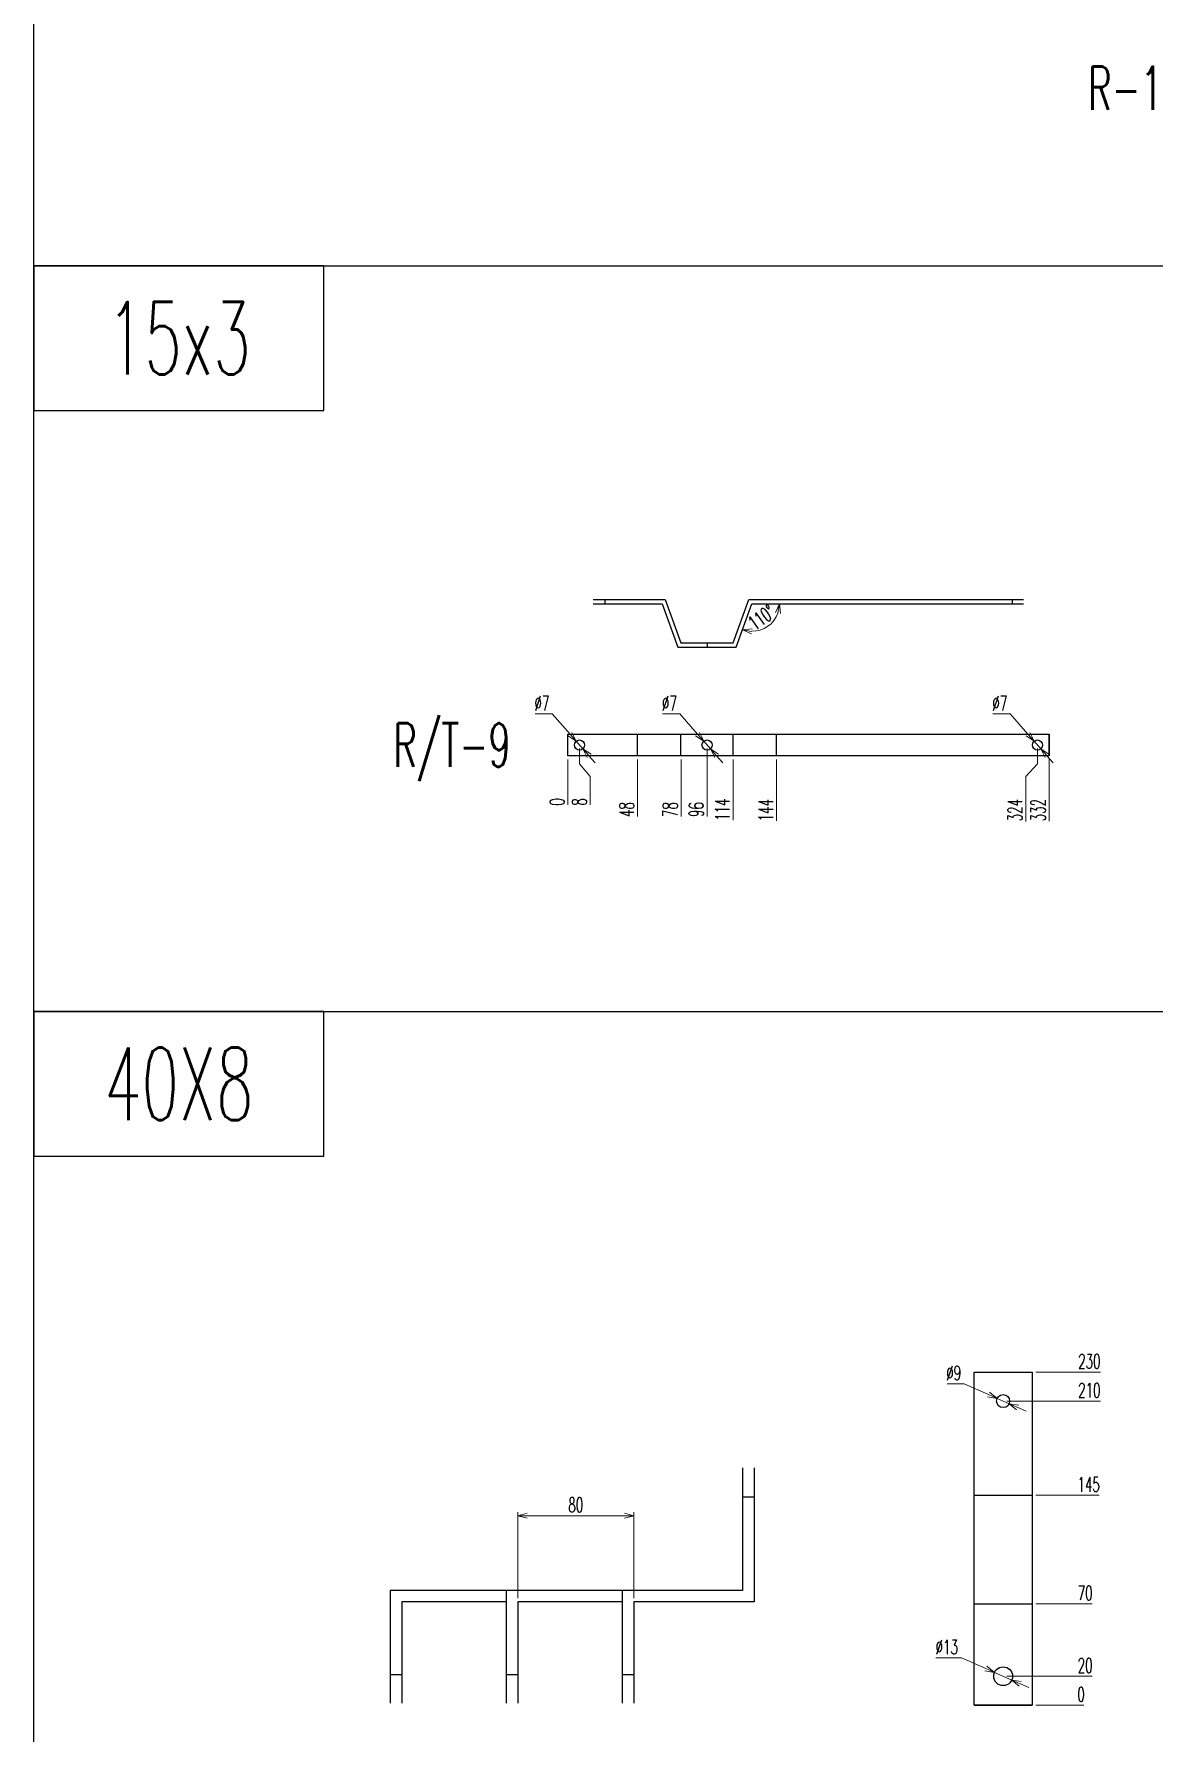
# Model space of a CAD drawing. Header units: millimetres. Extents: x 173893 to 258446, y -176540 to -123824.
# Drawn here: x 191139 to 191911, y -159257 to -158084 of the extents above; entities that cross this region are included whole.
import ezdxf
from ezdxf.enums import TextEntityAlignment as Align

# ---------------------------------------------------------------- set-up
doc = ezdxf.new("R2010")
doc.units = ezdxf.units.MM
doc.header["$LTSCALE"] = 3
doc.layers.add('@.DM. NÉT CHÍNH', color=7, linetype='Continuous')
doc.styles.add('Ann_w01', font='romans.shx', dxfattribs={"width": 0.6, "bigfont": 'chineset.shx'})
doc.dimstyles.new('Dim 01_SC05', dxfattribs={"dimscale": 5, "dimtxt": 2, "dimasz": 1.3, "dimexe": 0.5, "dimexo": 0.5, "dimgap": 0.5, "dimtad": 1, "dimtoh": 1, "dimdec": 1, "dimzin": 12, "dimdsep": 46, "dimtxsty": 'Ann_w01', "dimblk": 'OPEN30', "dimcen": 1.5, "dimclrd": 6, "dimclre": 6, "dimclrt": 3, "dimadec": 1, "dimazin": 3, "dimtm": 1e-09, "dimtfac": 1, "dimtdec": 1, "dimtmove": 0, "dimatfit": 3, "dimldrblk": 'OPEN30', "dimfxl": 1, "dimtolj": 1, "dimlwd": 20, "dimlwe": 20, "dimarcsym": 0})

# ---------------------------------------------------------------- blocks, each defined once
blk = doc.blocks.new('*D1056')
at = {"layer": '@.DM. NÉT CHÍNH', "color": 6, "linetype": 'Continuous', "lineweight": 20, "transparency": 16777216}
blk.add_line((191507.6, -158585.2), (191507.6, -158616.5), dxfattribs=at)
at = {"layer": 'Defpoints', "color": 0, "linetype": 'Continuous', "transparency": 16777216}
for p in [(191507.6, -158575.2), (191507.6, -158582.7), (191507.6, -158610)]:
    blk.add_point(p, dxfattribs=at)
at = {"layer": '@.DM. NÉT CHÍNH', "color": 3, "linetype": 'Continuous', "transparency": 16777216, "insert": (191500.1, -158614.5), "char_height": 10, "attachment_point": 5, "rotation": 90, "style": 'Ann_w01'}
blk.add_mtext('\\A1;0', dxfattribs=at)
blk = doc.blocks.new('_Open30')
at = {"color": 0, "linetype": 'ByBlock', "lineweight": -2}
for p, q in [((-1, 0.27), (0, 0)), ((0, 0), (-1, -0.27)), ((0, 0), (-1, 0))]:
    blk.add_line(p, q, dxfattribs=at)
blk = doc.blocks.new('*D1057')
at = {"layer": '@.DM. NÉT CHÍNH', "color": 6, "linetype": 'Continuous', "lineweight": 20, "transparency": 16777216}
for p, q in [((191515.6, -158577.7), (191515.6, -158588.2)), ((191515.6, -158588.2), (191522.9, -158597)), ((191522.9, -158597), (191522.9, -158616.5))]:
    blk.add_line(p, q, dxfattribs=at)
at = {"layer": 'Defpoints', "color": 0, "linetype": 'Continuous', "transparency": 16777216}
for p in [(191507.6, -158575.2), (191515.6, -158575.2), (191522.9, -158610)]:
    blk.add_point(p, dxfattribs=at)
at = {"layer": '@.DM. NÉT CHÍNH', "color": 3, "linetype": 'Continuous', "transparency": 16777216, "insert": (191515.4, -158614.5), "char_height": 10, "attachment_point": 5, "rotation": 90, "style": 'Ann_w01'}
blk.add_mtext('\\A1;8', dxfattribs=at)
blk = doc.blocks.new('*D1058')
at = {"layer": '@.DM. NÉT CHÍNH', "color": 6, "linetype": 'Continuous', "lineweight": 20, "transparency": 16777216}
blk.add_line((191555.6, -158585.2), (191555.6, -158624.6), dxfattribs=at)
at = {"layer": 'Defpoints', "color": 0, "linetype": 'Continuous', "transparency": 16777216}
for p in [(191507.6, -158575.2), (191555.6, -158582.7), (191555.6, -158612.4)]:
    blk.add_point(p, dxfattribs=at)
at = {"layer": '@.DM. NÉT CHÍNH', "color": 3, "linetype": 'Continuous', "transparency": 16777216, "insert": (191548.1, -158619.8), "char_height": 10, "attachment_point": 5, "rotation": 90, "style": 'Ann_w01'}
blk.add_mtext('\\A1;48', dxfattribs=at)
blk = doc.blocks.new('*D1059')
at = {"layer": '@.DM. NÉT CHÍNH', "color": 6, "linetype": 'Continuous', "lineweight": 20, "transparency": 16777216}
blk.add_line((191585.6, -158585.2), (191585.6, -158624.6), dxfattribs=at)
at = {"layer": 'Defpoints', "color": 0, "linetype": 'Continuous', "transparency": 16777216}
for p in [(191507.6, -158575.2), (191585.6, -158582.7), (191585.6, -158612.4)]:
    blk.add_point(p, dxfattribs=at)
at = {"layer": '@.DM. NÉT CHÍNH', "color": 3, "linetype": 'Continuous', "transparency": 16777216, "insert": (191578.1, -158619.8), "char_height": 10, "attachment_point": 5, "rotation": 90, "style": 'Ann_w01'}
blk.add_mtext('\\A1;78', dxfattribs=at)
blk = doc.blocks.new('*D1060')
at = {"layer": '@.DM. NÉT CHÍNH', "color": 6, "linetype": 'Continuous', "lineweight": 20, "transparency": 16777216}
blk.add_line((191603.6, -158577.7), (191603.6, -158624.6), dxfattribs=at)
at = {"layer": 'Defpoints', "color": 0, "linetype": 'Continuous', "transparency": 16777216}
for p in [(191507.6, -158575.2), (191603.6, -158575.2), (191603.6, -158612.4)]:
    blk.add_point(p, dxfattribs=at)
at = {"layer": '@.DM. NÉT CHÍNH', "color": 3, "linetype": 'Continuous', "transparency": 16777216, "insert": (191596.1, -158619.8), "char_height": 10, "attachment_point": 5, "rotation": 90, "style": 'Ann_w01'}
blk.add_mtext('\\A1;96', dxfattribs=at)
blk = doc.blocks.new('*D1061')
at = {"layer": '@.DM. NÉT CHÍNH', "color": 6, "linetype": 'Continuous', "lineweight": 20, "transparency": 16777216}
blk.add_line((191621.6, -158585.2), (191621.6, -158627.2), dxfattribs=at)
at = {"layer": 'Defpoints', "color": 0, "linetype": 'Continuous', "transparency": 16777216}
for p in [(191507.6, -158575.2), (191621.6, -158582.7), (191621.6, -158609.9)]:
    blk.add_point(p, dxfattribs=at)
at = {"layer": '@.DM. NÉT CHÍNH', "color": 3, "linetype": 'Continuous', "transparency": 16777216, "insert": (191614.1, -158619.8), "char_height": 10, "attachment_point": 5, "rotation": 90, "style": 'Ann_w01'}
blk.add_mtext('\\A1;114', dxfattribs=at)
blk = doc.blocks.new('*D1062')
at = {"layer": '@.DM. NÉT CHÍNH', "color": 6, "linetype": 'Continuous', "lineweight": 20, "transparency": 16777216}
blk.add_line((191651.6, -158585.2), (191651.6, -158627.6), dxfattribs=at)
at = {"layer": 'Defpoints', "color": 0, "linetype": 'Continuous', "transparency": 16777216}
for p in [(191507.6, -158575.2), (191651.6, -158582.7), (191651.6, -158610.3)]:
    blk.add_point(p, dxfattribs=at)
at = {"layer": '@.DM. NÉT CHÍNH', "color": 3, "linetype": 'Continuous', "transparency": 16777216, "insert": (191644.1, -158620.2), "char_height": 10, "attachment_point": 5, "rotation": 90, "style": 'Ann_w01'}
blk.add_mtext('\\A1;144', dxfattribs=at)
blk = doc.blocks.new('*D1063')
at = {"layer": '@.DM. NÉT CHÍNH', "color": 6, "linetype": 'Continuous', "lineweight": 20, "transparency": 16777216}
for p, q in [((191831.6, -158588.2), (191823.6, -158596.9)), ((191831.6, -158577.7), (191831.6, -158588.2)), ((191823.6, -158596.9), (191823.6, -158628.1))]:
    blk.add_line(p, q, dxfattribs=at)
at = {"layer": 'Defpoints', "color": 0, "linetype": 'Continuous', "transparency": 16777216}
for p in [(191507.6, -158575.2), (191831.6, -158575.2), (191823.6, -158609.9)]:
    blk.add_point(p, dxfattribs=at)
at = {"layer": '@.DM. NÉT CHÍNH', "color": 3, "linetype": 'Continuous', "transparency": 16777216, "insert": (191816.1, -158620.2), "char_height": 10, "attachment_point": 5, "rotation": 90, "style": 'Ann_w01'}
blk.add_mtext('\\A1;324', dxfattribs=at)
blk = doc.blocks.new('*D1064')
at = {"layer": '@.DM. NÉT CHÍNH', "color": 6, "linetype": 'Continuous', "lineweight": 20, "transparency": 16777216}
blk.add_line((191839.6, -158585.2), (191839.6, -158627.9), dxfattribs=at)
at = {"layer": 'Defpoints', "color": 0, "linetype": 'Continuous', "transparency": 16777216}
for p in [(191507.6, -158575.2), (191839.6, -158582.7), (191839.6, -158610)]:
    blk.add_point(p, dxfattribs=at)
at = {"layer": '@.DM. NÉT CHÍNH', "color": 3, "linetype": 'Continuous', "transparency": 16777216, "insert": (191832.1, -158620.2), "char_height": 10, "attachment_point": 5, "rotation": 90, "style": 'Ann_w01'}
blk.add_mtext('\\A1;332', dxfattribs=at)
blk = doc.blocks.new('*D1170')
at = {"layer": '@.DM. NÉT CHÍNH', "color": 6, "linetype": 'Continuous', "lineweight": 20, "transparency": 16777216}
for p, q in [((191484.9, -158553.8), (191496.8, -158553.8)), ((191496.8, -158553.8), (191509, -158567.7)), ((191517.9, -158577.8), (191513.3, -158572.6)), ((191522.1, -158582.7), (191526.4, -158587.6))]:
    blk.add_line(p, q, dxfattribs=at)
at = {"layer": 'Defpoints', "color": 0, "linetype": 'Continuous', "transparency": 16777216}
for p in [(191513.3, -158572.6), (191517.9, -158577.8)]:
    blk.add_point(p, dxfattribs=at)
at = {"layer": '@.DM. NÉT CHÍNH', "color": 6, "linetype": 'Continuous', "lineweight": 20, "transparency": 16777216, "xscale": 6.5, "yscale": 6.5, "zscale": 6.5}
for p, rotation in [((191513.3, -158572.6), 311.1627506354795), ((191517.9, -158577.8), 131.1627506354795)]:
    blk.add_blockref('_Open30', p, dxfattribs=dict(at, rotation=rotation))
at = {"layer": '@.DM. NÉT CHÍNH', "color": 3, "linetype": 'Continuous', "transparency": 16777216, "insert": (191489.6, -158546.3), "char_height": 10, "attachment_point": 5, "style": 'Ann_w01'}
blk.add_mtext('\\A1;∅7', dxfattribs=at)
blk = doc.blocks.new('*D1171')
at = {"layer": '@.DM. NÉT CHÍNH', "color": 6, "linetype": 'Continuous', "lineweight": 20, "transparency": 16777216}
for p, q in [((191572.9, -158553.8), (191584.8, -158553.8)), ((191584.8, -158553.8), (191597, -158567.7)), ((191605.9, -158577.8), (191601.3, -158572.6)), ((191610.1, -158582.7), (191614.4, -158587.6))]:
    blk.add_line(p, q, dxfattribs=at)
at = {"layer": 'Defpoints', "color": 0, "linetype": 'Continuous', "transparency": 16777216}
for p in [(191601.3, -158572.6), (191605.9, -158577.8)]:
    blk.add_point(p, dxfattribs=at)
at = {"layer": '@.DM. NÉT CHÍNH', "color": 6, "linetype": 'Continuous', "lineweight": 20, "transparency": 16777216, "xscale": 6.5, "yscale": 6.5, "zscale": 6.5}
for p, rotation in [((191601.3, -158572.6), 311.1627506359951), ((191605.9, -158577.8), 131.162750635995)]:
    blk.add_blockref('_Open30', p, dxfattribs=dict(at, rotation=rotation))
at = {"layer": '@.DM. NÉT CHÍNH', "color": 3, "linetype": 'Continuous', "transparency": 16777216, "insert": (191577.6, -158546.3), "char_height": 10, "attachment_point": 5, "style": 'Ann_w01'}
blk.add_mtext('\\A1;∅7', dxfattribs=at)
blk = doc.blocks.new('*D1172')
at = {"layer": '@.DM. NÉT CHÍNH', "color": 6, "linetype": 'Continuous', "lineweight": 20, "transparency": 16777216}
for p, q in [((191800.9, -158553.8), (191812.8, -158553.8)), ((191812.8, -158553.8), (191825, -158567.7)), ((191833.9, -158577.8), (191829.3, -158572.6)), ((191838.1, -158582.7), (191842.4, -158587.6))]:
    blk.add_line(p, q, dxfattribs=at)
at = {"layer": 'Defpoints', "color": 0, "linetype": 'Continuous', "transparency": 16777216}
for p in [(191829.3, -158572.6), (191833.9, -158577.8)]:
    blk.add_point(p, dxfattribs=at)
at = {"layer": '@.DM. NÉT CHÍNH', "color": 6, "linetype": 'Continuous', "lineweight": 20, "transparency": 16777216, "xscale": 6.5, "yscale": 6.5, "zscale": 6.5}
for p, rotation in [((191829.3, -158572.6), 311.1627506364429), ((191833.9, -158577.8), 131.1627506364429)]:
    blk.add_blockref('_Open30', p, dxfattribs=dict(at, rotation=rotation))
at = {"layer": '@.DM. NÉT CHÍNH', "color": 3, "linetype": 'Continuous', "transparency": 16777216, "insert": (191805.6, -158546.3), "char_height": 10, "attachment_point": 5, "style": 'Ann_w01'}
blk.add_mtext('\\A1;∅7', dxfattribs=at)
blk = doc.blocks.new('*D1194')
at = {"layer": '@.DM. NÉT CHÍNH', "color": 6, "linetype": 'Continuous', "lineweight": 20, "transparency": 16777216}
blk.add_line((191830.4, -159238.3), (191863.7, -159238.3), dxfattribs=at)
at = {"layer": 'Defpoints', "color": 0, "linetype": 'Continuous', "transparency": 16777216}
for p in [(191807.9, -159238.3), (191827.9, -159238.3), (191857.2, -159238.3)]:
    blk.add_point(p, dxfattribs=at)
at = {"layer": '@.DM. NÉT CHÍNH', "color": 3, "linetype": 'Continuous', "transparency": 16777216, "insert": (191861.7, -159230.8), "char_height": 10, "attachment_point": 5, "style": 'Ann_w01'}
blk.add_mtext('\\A1;0', dxfattribs=at)
blk = doc.blocks.new('*D1195')
at = {"layer": '@.DM. NÉT CHÍNH', "color": 6, "linetype": 'Continuous', "lineweight": 20, "transparency": 16777216}
blk.add_line((191810.4, -159218.3), (191869.4, -159218.3), dxfattribs=at)
at = {"layer": 'Defpoints', "color": 0, "linetype": 'Continuous', "transparency": 16777216}
for p in [(191807.9, -159218.3), (191857.2, -159218.3), (191807.9, -159238.3)]:
    blk.add_point(p, dxfattribs=at)
at = {"layer": '@.DM. NÉT CHÍNH', "color": 3, "linetype": 'Continuous', "transparency": 16777216, "insert": (191864.5, -159210.8), "char_height": 10, "attachment_point": 5, "style": 'Ann_w01'}
blk.add_mtext('\\A1;20', dxfattribs=at)
blk = doc.blocks.new('*D1196')
at = {"layer": '@.DM. NÉT CHÍNH', "color": 6, "linetype": 'Continuous', "lineweight": 20, "transparency": 16777216}
blk.add_line((191830.4, -159168.3), (191869.4, -159168.3), dxfattribs=at)
at = {"layer": 'Defpoints', "color": 0, "linetype": 'Continuous', "transparency": 16777216}
for p in [(191827.9, -159168.3), (191857.2, -159168.3), (191807.9, -159238.3)]:
    blk.add_point(p, dxfattribs=at)
at = {"layer": '@.DM. NÉT CHÍNH', "color": 3, "linetype": 'Continuous', "transparency": 16777216, "insert": (191864.5, -159160.8), "char_height": 10, "attachment_point": 5, "style": 'Ann_w01'}
blk.add_mtext('\\A1;70', dxfattribs=at)
blk = doc.blocks.new('*D1197')
at = {"layer": '@.DM. NÉT CHÍNH', "color": 6, "linetype": 'Continuous', "lineweight": 20, "transparency": 16777216}
blk.add_line((191830.4, -159093.3), (191874.2, -159093.3), dxfattribs=at)
at = {"layer": 'Defpoints', "color": 0, "linetype": 'Continuous', "transparency": 16777216}
for p in [(191827.9, -159093.3), (191857.2, -159093.3), (191807.9, -159238.3)]:
    blk.add_point(p, dxfattribs=at)
at = {"layer": '@.DM. NÉT CHÍNH', "color": 3, "linetype": 'Continuous', "transparency": 16777216, "insert": (191866.9, -159085.8), "char_height": 10, "attachment_point": 5, "style": 'Ann_w01'}
blk.add_mtext('\\A1;145', dxfattribs=at)
blk = doc.blocks.new('*D1198')
at = {"layer": '@.DM. NÉT CHÍNH', "color": 6, "linetype": 'Continuous', "lineweight": 20, "transparency": 16777216}
blk.add_line((191810.4, -159028.3), (191875.1, -159028.3), dxfattribs=at)
at = {"layer": 'Defpoints', "color": 0, "linetype": 'Continuous', "transparency": 16777216}
for p in [(191807.9, -159028.3), (191857.2, -159028.3), (191807.9, -159238.3)]:
    blk.add_point(p, dxfattribs=at)
at = {"layer": '@.DM. NÉT CHÍNH', "color": 3, "linetype": 'Continuous', "transparency": 16777216, "insert": (191867.4, -159020.8), "char_height": 10, "attachment_point": 5, "style": 'Ann_w01'}
blk.add_mtext('\\A1;210', dxfattribs=at)
blk = doc.blocks.new('*D1199')
at = {"layer": '@.DM. NÉT CHÍNH', "color": 6, "linetype": 'Continuous', "lineweight": 20, "transparency": 16777216}
blk.add_line((191830.4, -159008.3), (191875.1, -159008.3), dxfattribs=at)
at = {"layer": 'Defpoints', "color": 0, "linetype": 'Continuous', "transparency": 16777216}
for p in [(191827.9, -159008.3), (191857.2, -159008.3), (191807.9, -159238.3)]:
    blk.add_point(p, dxfattribs=at)
at = {"layer": '@.DM. NÉT CHÍNH', "color": 3, "linetype": 'Continuous', "transparency": 16777216, "insert": (191867.4, -159000.8), "char_height": 10, "attachment_point": 5, "style": 'Ann_w01'}
blk.add_mtext('\\A1;230', dxfattribs=at)
blk = doc.blocks.new('*D1200')
at = {"layer": '@.DM. NÉT CHÍNH', "color": 6, "linetype": 'Continuous', "lineweight": 20, "transparency": 16777216}
for p, q in [((191769.3, -159016.3), (191780.9, -159016.3)), ((191780.9, -159016.3), (191797.8, -159023.8)), ((191812, -159030.1), (191803.8, -159026.4)), ((191818, -159032.7), (191823.9, -159035.3))]:
    blk.add_line(p, q, dxfattribs=at)
at = {"layer": 'Defpoints', "color": 0, "linetype": 'Continuous', "transparency": 16777216}
for p in [(191803.8, -159026.4), (191812, -159030.1)]:
    blk.add_point(p, dxfattribs=at)
at = {"layer": '@.DM. NÉT CHÍNH', "color": 6, "linetype": 'Continuous', "lineweight": 20, "transparency": 16777216, "xscale": 6.5, "yscale": 6.5, "zscale": 6.5}
for p, rotation in [((191803.8, -159026.4), 336.1545716503214), ((191812, -159030.1), 156.1545716503213)]:
    blk.add_blockref('_Open30', p, dxfattribs=dict(at, rotation=rotation))
at = {"layer": '@.DM. NÉT CHÍNH', "color": 3, "linetype": 'Continuous', "transparency": 16777216, "insert": (191773.8, -159008.8), "char_height": 10, "attachment_point": 5, "style": 'Ann_w01'}
blk.add_mtext('\\A1;∅9', dxfattribs=at)
blk = doc.blocks.new('*D1201')
at = {"layer": '@.DM. NÉT CHÍNH', "color": 6, "linetype": 'Continuous', "lineweight": 20, "transparency": 16777216}
for p, q in [((191761.4, -159205.5), (191779.1, -159205.5)), ((191779.1, -159205.5), (191796, -159213)), ((191813.8, -159220.9), (191802, -159215.6)), ((191819.8, -159223.5), (191825.7, -159226.1))]:
    blk.add_line(p, q, dxfattribs=at)
at = {"layer": 'Defpoints', "color": 0, "linetype": 'Continuous', "transparency": 16777216}
for p in [(191802, -159215.6), (191813.8, -159220.9)]:
    blk.add_point(p, dxfattribs=at)
at = {"layer": '@.DM. NÉT CHÍNH', "color": 6, "linetype": 'Continuous', "lineweight": 20, "transparency": 16777216, "xscale": 6.5, "yscale": 6.5, "zscale": 6.5}
for p, rotation in [((191802, -159215.6), 336.154571649899), ((191813.8, -159220.9), 156.154571649899)]:
    blk.add_blockref('_Open30', p, dxfattribs=dict(at, rotation=rotation))
at = {"layer": '@.DM. NÉT CHÍNH', "color": 3, "linetype": 'Continuous', "transparency": 16777216, "insert": (191769, -159198), "char_height": 10, "attachment_point": 5, "style": 'Ann_w01'}
blk.add_mtext('\\A1;∅13', dxfattribs=at)
blk = doc.blocks.new('*D1205')
at = {"layer": '@.DM. NÉT CHÍNH', "color": 6, "linetype": 'Continuous', "lineweight": 20, "transparency": 16777216}
for p, q in [((191473, -159164.4), (191473, -159104.9)), ((191479.5, -159107.4), (191546.5, -159107.4)), ((191553, -159164.4), (191553, -159104.9))]:
    blk.add_line(p, q, dxfattribs=at)
at = {"layer": 'Defpoints', "color": 0, "linetype": 'Continuous', "transparency": 16777216}
for p in [(191553, -159107.4), (191473, -159166.9), (191553, -159166.9)]:
    blk.add_point(p, dxfattribs=at)
at = {"layer": '@.DM. NÉT CHÍNH', "color": 6, "linetype": 'Continuous', "lineweight": 20, "transparency": 16777216, "xscale": 6.5, "yscale": 6.5, "zscale": 6.5, "rotation": 180}
blk.add_blockref('_Open30', (191473, -159107.4), dxfattribs=at)
at = {"layer": '@.DM. NÉT CHÍNH', "color": 6, "linetype": 'Continuous', "lineweight": 20, "transparency": 16777216, "xscale": 6.5, "yscale": 6.5, "zscale": 6.5}
blk.add_blockref('_Open30', (191553, -159107.4), dxfattribs=at)
at = {"layer": '@.DM. NÉT CHÍNH', "color": 3, "linetype": 'Continuous', "transparency": 16777216, "insert": (191513, -159099.9), "char_height": 10, "attachment_point": 5, "style": 'Ann_w01'}
blk.add_mtext('\\A1;80', dxfattribs=at)
blk = doc.blocks.new('*D4154')
at = {"layer": '@.DM. NÉT CHÍNH', "color": 6, "linetype": 'Continuous', "lineweight": 20, "transparency": 16777216}
blk.add_arc((191634.6, -158477.7), 19, 269.6601, 340.3399, dxfattribs=at)
at = {"layer": 'Defpoints', "color": 0, "linetype": 'Continuous', "transparency": 16777216}
for p in [(191634.6, -158477.7), (191634.6, -158477.7), (191822.1, -158477.7), (191640, -158495.9), (191623.7, -158507.7)]:
    blk.add_point(p, dxfattribs=at)
at = {"layer": '@.DM. NÉT CHÍNH', "color": 6, "linetype": 'Continuous', "lineweight": 20, "transparency": 16777216, "xscale": 6.5, "yscale": 6.5, "zscale": 6.5}
for p, rotation in [((191653.6, -158477.7), 80.16995377870931), ((191628.1, -158495.6), 169.8300462212695)]:
    blk.add_blockref('_Open30', p, dxfattribs=dict(at, rotation=rotation))
at = {"layer": '@.DM. NÉT CHÍNH', "color": 3, "linetype": 'Continuous', "transparency": 16777216, "insert": (191641.2, -158487.2), "char_height": 10, "attachment_point": 5, "rotation": 35, "style": 'Ann_w01'}
blk.add_mtext('\\A1;110°', dxfattribs=at)

msp = doc.modelspace()

# ---------------------------------------------------------------- linework, layer by layer
at = {"color": 1}
msp.add_line((191787.9, -159238.25), (191827.9, -159238.25), dxfattribs=at)
for points in [[(191139.08, -158344.27), (191339.08, -158344.27), (191339.08, -158244.27), (191139.08, -158244.27)], [(191139.08, -158859.17), (191339.08, -158859.17), (191339.08, -158759.17), (191139.08, -158759.17)]]:
    msp.add_lwpolyline(points, close=True)
for points in [[(191787.9, -159238.25), (191787.9, -159008.25), (191827.9, -159008.25), (191827.9, -159238.25)], [(191787.9, -159238.25), (191787.9, -159093.25), (191827.9, -159093.25), (191827.9, -159238.25)], [(191787.9, -159238.25), (191787.9, -159168.25), (191827.9, -159168.25), (191827.9, -159238.25)]]:
    msp.add_lwpolyline(points, close=True, dxfattribs=at)
for points in [[(191628, -159074.45), (191628, -159158.95), (191545, -159158.95), (191545, -159236.95)], [(191636, -159074.45), (191636, -159166.95), (191553, -159166.95), (191553, -159236.95)]]:
    msp.add_lwpolyline(points, dxfattribs=at)
at = {"color": 4}
for points in [[(191465, -159158.95), (191385, -159158.95), (191385, -159236.95)], [(191465, -159166.95), (191393, -159166.95), (191393, -159236.95)]]:
    msp.add_lwpolyline(points, dxfattribs=at)
at = {"color": 2}
for points in [[(191545, -159158.95), (191465, -159158.95), (191465, -159236.95)], [(191545, -159166.95), (191473, -159166.95), (191473, -159236.95)]]:
    msp.add_lwpolyline(points, dxfattribs=at)
at = {"color": 1}
for centre, radius in [((191807.9, -159028.25), 4.5), ((191807.9, -159218.25), 6.5)]:
    msp.add_circle(centre, radius, dxfattribs=at)
at = {"layer": '@.DM. NÉT CHÍNH', "linetype": 'Continuous'}
for p, q in [((191139.08, -158244.27), (194090.8, -158244.27)), ((191139.08, -158759.17), (194090.8, -158759.17)), ((191628, -159094.45), (191636, -159094.45)), ((191385, -159216.95), (191393, -159216.95)), ((191465, -159216.95), (191473, -159216.95)), ((191545, -159216.95), (191553, -159216.95))]:
    msp.add_line(p, q, dxfattribs=at)
at = {"layer": '@.DM. NÉT CHÍNH', "color": 1, "linetype": 'Continuous'}
for p, q in [((191533.06, -158474.71), (191533.06, -158477.71)), ((191814.06, -158474.71), (191814.06, -158477.71)), ((191603.56, -158504.71), (191603.56, -158507.71)), ((191839.56, -158582.71), (191839.56, -158567.71))]:
    msp.add_line(p, q, dxfattribs=at)
at = {"layer": '@.DM. NÉT CHÍNH', "linetype": 'Continuous'}
msp.add_lwpolyline([(191139.08, -156273.28), (197290.13, -156273.28), (197290.13, -160718.56), (191139.08, -160718.56)], close=True, dxfattribs=at)
at = {"layer": '@.DM. NÉT CHÍNH', "color": 1, "linetype": 'Continuous'}
for points in [[(191525.06, -158474.71), (191574.64, -158474.71), (191585.56, -158504.71), (191621.56, -158504.71), (191632.48, -158474.71), (191822.06, -158474.71)], [(191525.06, -158477.71), (191572.54, -158477.71), (191583.46, -158507.71), (191623.66, -158507.71), (191634.58, -158477.71), (191822.06, -158477.71)]]:
    msp.add_lwpolyline(points, dxfattribs=at)
for points in [[(191839.56, -158582.71), (191507.56, -158582.71), (191507.56, -158567.71), (191839.56, -158567.71)], [(191839.56, -158582.71), (191555.56, -158582.71), (191555.56, -158567.71), (191839.56, -158567.71)], [(191839.56, -158582.71), (191585.56, -158582.71), (191585.56, -158567.71), (191839.56, -158567.71)], [(191839.56, -158582.71), (191621.56, -158582.71), (191621.56, -158567.71), (191839.56, -158567.71)], [(191839.56, -158582.71), (191651.56, -158582.71), (191651.56, -158567.71), (191839.56, -158567.71)]]:
    msp.add_lwpolyline(points, close=True, dxfattribs=at)
for centre in [(191515.56, -158575.21), (191603.56, -158575.21), (191831.56, -158575.21)]:
    msp.add_circle(centre, 3.5, dxfattribs=at)

# ---------------------------------------------------------------- texts
at = {"style": 'Ann_w01', "width": 0.6}
for s, p in [('R-1', (191892.36, -158121.72)), ('R/T-9', (191427.56, -158575.21))]:
    msp.add_text(s, height=30, dxfattribs=at).set_placement(p, align=Align.MIDDLE_CENTER)
at = {"color": 1, "style": 'Ann_w01', "width": 0.6}
for s, p in [('15x3', (191239.08, -158294.27)), ('40X8', (191239.08, -158809.17))]:
    msp.add_text(s, height=50, dxfattribs=at).set_placement(p, align=Align.MIDDLE_CENTER)

# ---------------------------------------------------------------- dimensions: what is measured, and where the dimension line sits
at = {"layer": '@.DM. NÉT CHÍNH', "linetype": 'Continuous'}
dim = msp.add_angular_dim_2l(base=(191640.04, -158495.95), line1=((191634.58, -158477.71), (191822.06, -158477.71)), line2=((191623.66, -158507.71), (191634.58, -158477.71)), dimstyle='Dim 01_SC05', dxfattribs=at)
dim.commit()
dim.dimension.update_dxf_attribs({"geometry": '*D4154', "text_midpoint": (191641.19, -158487.16)})
at = {"layer": '@.DM. NÉT CHÍNH', "color": 1, "linetype": 'Continuous'}
for p1, p2, picture, middle in [((191517.86, -158577.85), (191513.25, -158572.58), '*D1170', (191489.59, -158553.76)), ((191605.86, -158577.85), (191601.25, -158572.58), '*D1171', (191577.59, -158553.76)), ((191833.86, -158577.85), (191829.25, -158572.58), '*D1172', (191805.59, -158553.76))]:
    dim = msp.add_diameter_dim_2p(p1=p1, p2=p2, dimstyle='Dim 01_SC05', dxfattribs=at)
    dim.commit()
    dim.dimension.update_dxf_attribs({"geometry": picture, "text_midpoint": middle, "dimtype": 163})
for feature_location, offset, origin, picture, middle in [((191507.55808486, -158582.71271244), (0, -27.28575133), (191507.55808486, -158575.21271244), '*D1056', (191500.05808486, -158614.49846377)), ((191515.56, -158575.21), (7.36, -34.79), (191507.56, -158575.21), '*D1057', (191515.41, -158614.5)), ((191555.56, -158582.71), (0, -29.71), (191507.56, -158575.21), '*D1058', (191548.06, -158619.78)), ((191585.56, -158582.71), (0, -29.71), (191507.56, -158575.21), '*D1059', (191578.06, -158619.78)), ((191603.56, -158575.21), (0, -37.21), (191507.56, -158575.21), '*D1060', (191596.06, -158619.78)), ((191621.56, -158582.71), (0, -27.14), (191507.56, -158575.21), '*D1061', (191614.06, -158619.78)), ((191651.56, -158582.71), (0, -27.57), (191507.56, -158575.21), '*D1062', (191644.06, -158620.21)), ((191831.56, -158575.21), (-7.92, -34.64), (191507.56, -158575.21), '*D1063', (191816.14, -158620.21)), ((191839.56, -158582.71), (0, -27.29), (191507.56, -158575.21), '*D1064', (191832.06, -158620.21))]:
    dim = msp.add_ordinate_dim(feature_location=feature_location, offset=offset, dtype=1, origin=origin, dimstyle='Dim 01_SC05', dxfattribs=at)
    dim.commit()
    dim.dimension.update_dxf_attribs({"geometry": picture, "text_midpoint": middle})
at = {"layer": '@.DM. NÉT CHÍNH', "linetype": 'Continuous'}
for feature_location, offset, origin, picture, middle in [((191827.9, -159008.25), (29.26, 0), (191807.9, -159238.25), '*D1199', (191867.37, -159000.75)), ((191807.9, -159028.25), (49.26, 0), (191807.9, -159238.25), '*D1198', (191867.37, -159020.75)), ((191827.9, -159093.25), (29.26, 0), (191807.9, -159238.25), '*D1197', (191866.94, -159085.75)), ((191827.9, -159168.25), (29.26, 0), (191807.9, -159238.25), '*D1196', (191864.51, -159160.75)), ((191807.9, -159218.25), (49.26, 0), (191807.9, -159238.25), '*D1195', (191864.51, -159210.75)), ((191827.90019229, -159238.25013981), (29.25640752, 0), (191807.90019229, -159238.25013981), '*D1194', (191861.65659981, -159230.75013981))]:
    dim = msp.add_ordinate_dim(feature_location=feature_location, offset=offset, dtype=0, origin=origin, dimstyle='Dim 01_SC05', dxfattribs=at)
    dim.commit()
    dim.dimension.update_dxf_attribs({"geometry": picture, "text_midpoint": middle})
for p1, p2, picture, middle in [((191812.02, -159030.07), (191803.78, -159026.43), '*D1200', (191773.85, -159016.32)), ((191813.85, -159220.88), (191801.96, -159215.62), '*D1201', (191769.02, -159205.52))]:
    dim = msp.add_diameter_dim_2p(p1=p1, p2=p2, dimstyle='Dim 01_SC05', dxfattribs=at)
    dim.commit()
    dim.dimension.update_dxf_attribs({"geometry": picture, "text_midpoint": middle, "dimtype": 163})
dim = msp.add_linear_dim(base=(191553, -159107.41), p1=(191473, -159166.95), p2=(191553, -159166.95), dimstyle='Dim 01_SC05', dxfattribs=at)
dim.commit()
dim.dimension.update_dxf_attribs({"geometry": '*D1205', "text_midpoint": (191513, -159099.91)})

doc.saveas('drawing.dxf')
